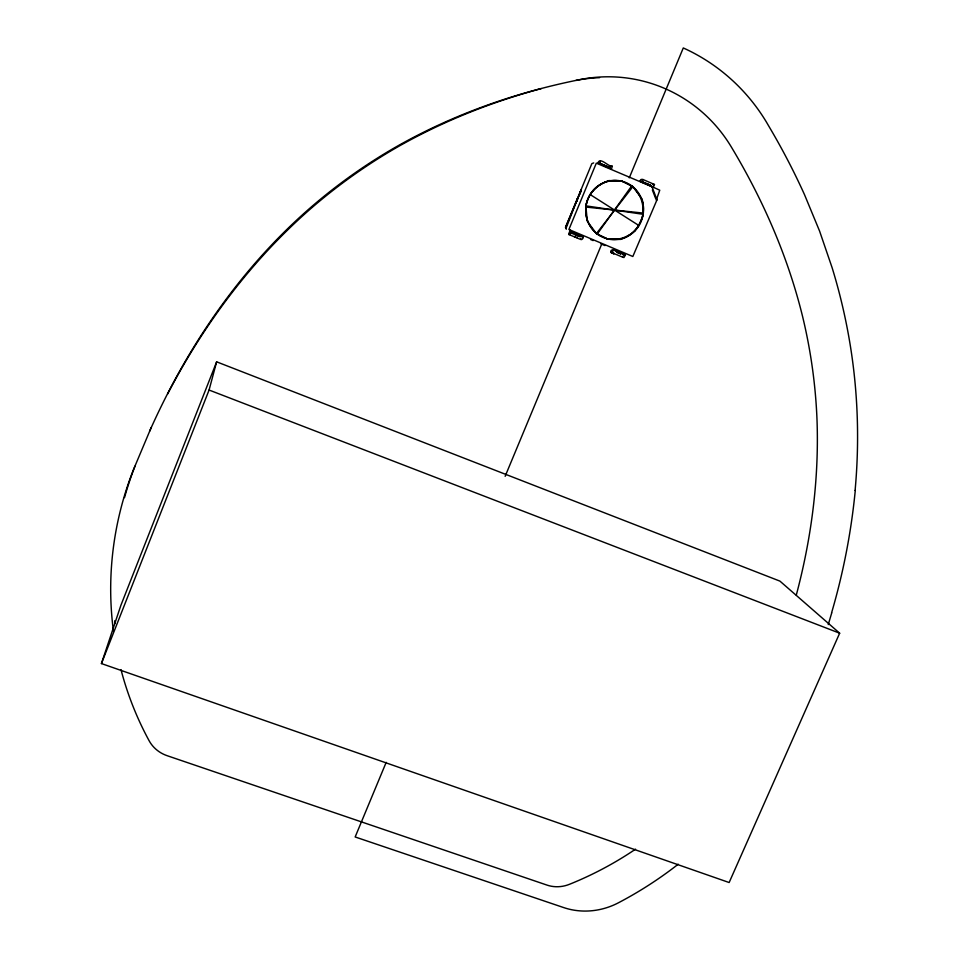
<?xml version="1.0" encoding="UTF-8"?>
<svg xmlns="http://www.w3.org/2000/svg" width="959" height="959" viewBox="0 0 959 959"><rect width="100%" height="100%" fill="white"/><g stroke="black" fill="none" stroke-linecap="round" stroke-linejoin="round"><path stroke-width="1.44" d="M855.092 490.445C859.66 440.804 857.945 390.565 849.614 341.404A609.037 593.046 2.8 0 0 832.112 267.681L819.585 231.083L804.517 194.677A727.114 698.631 6.8 0 0 769.226 126.876L766.637 122.44A194.006 188.779 -75.5 0 0 683.288 47.95L629.272 177.835M622.535 256.461L623.889 257.599L625.412 254.962L613.269 249.664L612.885 250.575L611.65 250.167M576.491 201.33L576.767 200.647M577.522 198.861L577.893 197.842L565.534 227.343L566.301 229.249M576.755 200.91L577.33 199.52M597.972 162.73C600.334 156.617 608.533 167.154 612.286 166.231L611.47 169.048L598.26 163.006M577.702 198.573L577.845 198.441M569.562 232.426L579.931 236.633L575.939 234.979M581.406 189.81L579.584 194.138L580.447 192.435M580.938 190.565L580.483 191.704L581.418 189.75M796.294 595.083C811.518 537.915 819.19 478.661 816.996 419.479A554.278 540.277 1.6 0 0 802.515 316.206C787.771 256.269 762.789 199.208 730.974 146.403A150.299 146.248 -75.3 0 0 579.799 79.633C516.493 92.292 454.866 113.797 398.524 145.492A517.548 493.154 -39.3 0 0 308.474 209.41C239.438 270.042 186.813 347.59 149.604 431.238M580.722 238.288C579.967 241.32 584.175 238.587 582.952 236.861L571.025 231.814L570.677 232.665M101.426 663.568L209.074 390.037L216.638 361.831L779.931 581.118L839.652 633.204L729.14 882.532L101.426 663.568L120.894 605.297L216.638 361.831M578.241 197.254L576.695 201.066M585.829 205.849C587.555 197.302 592.326 189.163 599.998 184.727A29.429 28.59 -77.1 0 1 616.026 180.604L622.211 181.311L625.724 182.845L632.892 186.609L636.32 190.829A29.429 28.59 -77.1 0 1 642.782 213.03L643.273 214.325C640.6 222.512 637.004 231.275 628.72 235.195A29.429 28.59 -77.1 0 1 612.813 239.33L606.975 238.731L600.166 235.686L596.414 233.588L592.518 229.273A29.429 28.59 -77.1 0 1 585.889 207.06C587.232 194.245 597.061 184.488 609.013 180.58L622.211 181.311L632.892 186.609L641.979 198.933C647.253 216.015 637.471 234.44 620.305 239.438L606.975 238.731L596.414 233.588L587.328 221.313L585.829 205.849L643.273 214.325M578.445 196.991L578.457 196.583M831.729 612.897L828.252 624.585M611.123 250.383L610.763 252.181L622.511 257.12M580.507 192.16L580.866 191.165M566.014 228.35L577.869 197.926M599.519 163.881L600.334 161.052M650.813 185.806L640.372 181.239L650.885 185.423L641.715 181.395L641.847 182.174C644.232 179.705 640.78 177.871 640.061 180.927M570.149 230.016L568.675 234.416L580.543 239.414M653.151 187.413L654.458 184.476L642.626 179.345M565.534 227.343L591.847 163.641L593.705 162.91M577.318 199.316L577.666 198.717M578.589 196.247L579.092 195.636L578.685 196.223M386.189 762.345L355.154 836.967L563.712 907.586A67.861 62.934 -29 0 0 618.399 902.803A381.982 368.364 -23.9 0 0 678.229 864.203M505.141 476.311L601.689 244.173M580.674 191.416L579.308 194.737L580.722 191.117M571.025 231.814L570.078 234.559L568.675 234.416M151.186 427.594L133.217 470.27A339.534 327.355 -24 0 0 113.426 630.962M625.076 254.65L624.669 255.573L623.41 255.154M656.999 199.784L632.832 256.497L568.903 229.477L596.318 163.15L651.976 186.741L656.999 199.784L656.28 200.155L659.756 190.206L650.885 186.118L651.976 186.741M582.569 237.76L582.952 236.861M613.269 249.664L612.345 252.397L610.763 252.181M609.888 167.789L610.2 167.154M167.609 393.993C203.428 325.077 250.479 261.687 308.894 210.285A523.782 498.632 -39.3 0 1 400.107 145.54C444.52 120.654 492.123 101.798 541.272 88.588M597.373 233.864L631.49 186.202M596.414 233.588L632.892 186.609M610.679 166.375L612.286 166.231M652.671 184.536L654.458 184.476M585.889 207.06L642.782 213.03M209.074 390.037L839.652 633.204M611.303 252.673L613.868 253.739M590.504 239.474L593.141 240.589M601.017 243.922L604.949 245.576M571.3 232.102L583.24 237.149M613.592 249.963L625.412 254.962M574.273 236.489L577.03 237.652M611.279 252.013L613.82 253.08M611.279 252.72L613.832 253.799M599.411 163.15L610.044 167.693L599.435 163.078M640.372 181.239L650.861 185.746M641.847 182.174L653.678 187.293M638.994 225.581L590.061 194.497M652.36 189.954L655.788 198.873M855.272 490.445A709.372 684.846 10.6 0 1 831.573 612.861M635.553 849.159A339.534 327.355 -24 0 1 569.37 884.342A31.347 29.07 -27.5 0 1 547.038 885.109L167.142 755.692A33.349 31.347 -5.8 0 1 149.125 740.744A339.534 327.355 -24 0 1 120.99 669.622M115.248 623.482A335.422 323.639 -23.9 0 1 114.888 620.593M124.514 497.625A335.422 323.639 -23.9 0 1 135.003 466.146M575.987 80.412A148.441 144.509 -75.7 0 1 599.555 77.679M620.773 253.859L616.829 252.217L620.737 253.907M634.798 231.011A29.717 28.866 -77 0 0 622.463 181.359A29.717 28.866 -77 0 0 586.596 217.693A29.717 28.866 -77 0 0 634.798 231.011"/></g></svg>
